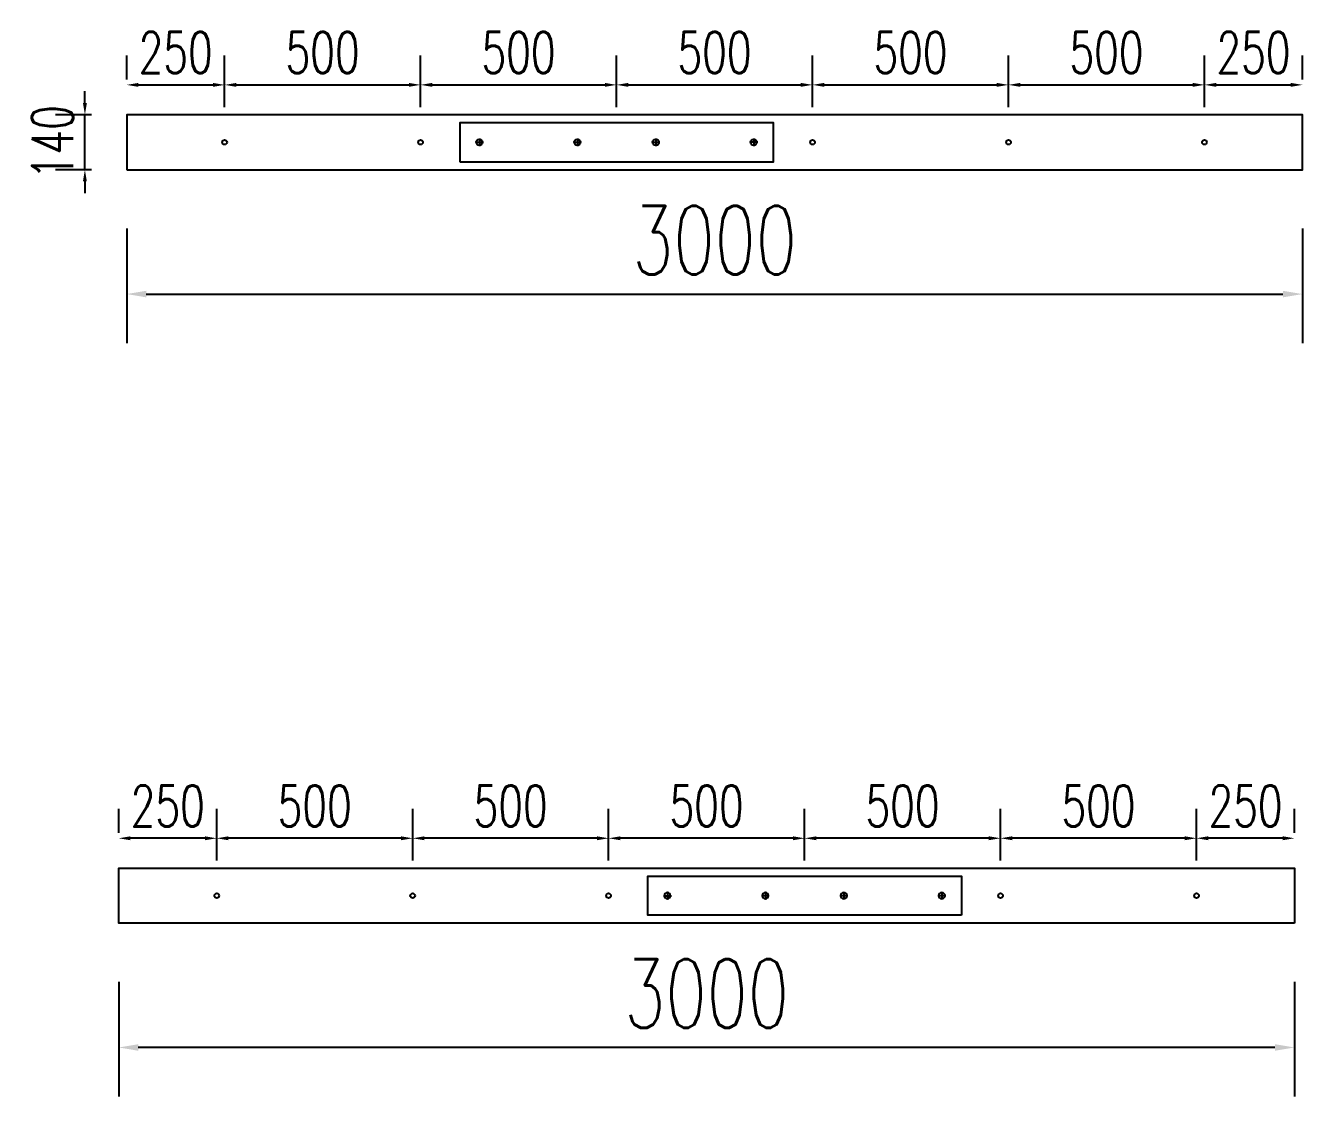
# Model space of a CAD drawing. Header units: millimetres. Extents: x -1546798 to -962116, y 1297493 to 1531173.
# Drawn here: x -1272220 to -1268962, y 1351805 to 1354537 of the extents above; entities that cross this region are included whole.
import ezdxf

# ---------------------------------------------------------------- set-up
doc = ezdxf.new("R2010")
doc.units = ezdxf.units.MM
doc.header["$LTSCALE"] = 10
doc.layers.get('DEFPOINTS').update_dxf_attribs({"linetype": 'CONTINUOUS'})
doc.layers.add('W-STEEL_FRAME钢架', color=3, linetype='CONTINUOUS')
doc.styles.add('STANDARD_T3', font='simplex.shx', dxfattribs={"width": 0.7, "bigfont": 'gbcbig.shx'})
doc.dimstyles.new('W&&30', dxfattribs={"dimtxt": 105, "dimasz": 30, "dimexe": 75, "dimexo": 90, "dimgap": 30, "dimtad": 1, "dimdec": 0, "dimzin": 0, "dimdsep": 46, "dimtxsty": 'STANDARD_T3', "dimcen": 0.09, "dimclrd": 1, "dimclre": 1, "dimclrt": 7, "dimazin": 2, "dimtfac": 1, "dimtdec": 0, "dimtix": 1, "dimtmove": 1, "dimatfit": 3, "dimfxl": 100, "dimtolj": 1, "dimtzin": 0, "dimarcsym": 0})
doc.dimstyles.new('W&&50', dxfattribs={"dimtxt": 175, "dimasz": 50, "dimexe": 125, "dimexo": 150, "dimgap": 50, "dimtad": 1, "dimdec": 0, "dimzin": 0, "dimdsep": 46, "dimtxsty": 'STANDARD_T3', "dimcen": 0.09, "dimclrd": 1, "dimclre": 1, "dimclrt": 7, "dimazin": 2, "dimtfac": 1, "dimtdec": 0, "dimtix": 1, "dimtmove": 2, "dimatfit": 3, "dimfxl": 100, "dimtolj": 1, "dimtzin": 0, "dimarcsym": 0})

# ---------------------------------------------------------------- blocks, each defined once
blk = doc.blocks.new('*D164')
at = {"layer": 'DEFPOINTS', "color": 0, "transparency": 16777216}
for p in [(-1271962, 1354169.4), (-1268962, 1354169.4), (-1268962, 1353852.1)]:
    blk.add_point(p, dxfattribs=at)
at = {"layer": 'W-STEEL_FRAME钢架', "color": 1, "lineweight": -2, "transparency": 16777216}
for p, q in [((-1271962, 1354019.4), (-1271962, 1353727.1)), ((-1268962, 1354019.4), (-1268962, 1353727.1)), ((-1271912, 1353852.1), (-1269012, 1353852.1))]:
    blk.add_line(p, q, dxfattribs=at)
at = {"layer": 'W-STEEL_FRAME钢架', "color": 1, "transparency": 16777216}
for points in [[(-1271912, 1353860.4), (-1271912, 1353843.7), (-1271962, 1353852.1)], [(-1269012, 1353860.4), (-1269012, 1353843.7), (-1268962, 1353852.1)]]:
    blk.add_solid(points, dxfattribs=at)
at = {"layer": 'W-STEEL_FRAME钢架', "color": 7, "transparency": 16777216, "insert": (-1270462, 1353989.6), "char_height": 175, "attachment_point": 5, "style": 'STANDARD_T3'}
blk.add_mtext('\\A1;3000', dxfattribs=at)
blk = doc.blocks.new('*D701')
at = {"layer": 'DEFPOINTS', "color": 0, "transparency": 16777216}
for p in [(-1271712, 1354385.9), (-1271962, 1354309.4), (-1271712, 1354239.4)]:
    blk.add_point(p, dxfattribs=at)
at = {"layer": 'W-STEEL_FRAME钢架', "color": 1, "lineweight": -2, "transparency": 16777216}
for p, q in [((-1271962, 1354399.4), (-1271962, 1354460.9)), ((-1271712, 1354329.4), (-1271712, 1354460.9)), ((-1271932, 1354385.9), (-1271742, 1354385.9))]:
    blk.add_line(p, q, dxfattribs=at)
at = {"layer": 'W-STEEL_FRAME钢架', "color": 1, "transparency": 16777216}
for points in [[(-1271932, 1354390.9), (-1271932, 1354380.9), (-1271962, 1354385.9)], [(-1271742, 1354390.9), (-1271742, 1354380.9), (-1271712, 1354385.9)]]:
    blk.add_solid(points, dxfattribs=at)
at = {"layer": 'W-STEEL_FRAME钢架', "color": 7, "transparency": 16777216, "insert": (-1271837, 1354468.4), "char_height": 105, "attachment_point": 5, "style": 'STANDARD_T3'}
blk.add_mtext('\\A1;250', dxfattribs=at)
blk = doc.blocks.new('*D702')
at = {"layer": 'DEFPOINTS', "color": 0, "transparency": 16777216}
for p in [(-1271212, 1354385.9), (-1271712, 1354239.4), (-1271212, 1354239.4)]:
    blk.add_point(p, dxfattribs=at)
at = {"layer": 'W-STEEL_FRAME钢架', "color": 1, "lineweight": -2, "transparency": 16777216}
for p, q in [((-1271712, 1354329.4), (-1271712, 1354460.9)), ((-1271212, 1354329.4), (-1271212, 1354460.9)), ((-1271682, 1354385.9), (-1271242, 1354385.9))]:
    blk.add_line(p, q, dxfattribs=at)
at = {"layer": 'W-STEEL_FRAME钢架', "color": 1, "transparency": 16777216}
for points in [[(-1271682, 1354390.9), (-1271682, 1354380.9), (-1271712, 1354385.9)], [(-1271242, 1354390.9), (-1271242, 1354380.9), (-1271212, 1354385.9)]]:
    blk.add_solid(points, dxfattribs=at)
at = {"layer": 'W-STEEL_FRAME钢架', "color": 7, "transparency": 16777216, "insert": (-1271462, 1354468.4), "char_height": 105, "attachment_point": 5, "style": 'STANDARD_T3'}
blk.add_mtext('\\A1;500', dxfattribs=at)
blk = doc.blocks.new('BZQK')
at = {"layer": 'W-STEEL_FRAME钢架'}
for p, q in [((-360, 0), (-340, 0)), ((-350, 10), (-350, -10)), ((-110, 0), (-90, 0)), ((-100, 10), (-100, -10)), ((90, 0), (110, 0)), ((100, 10), (100, -10)), ((360, 0), (340, 0)), ((350, 10), (350, -10))]:
    blk.add_line(p, q, dxfattribs=at)
blk.add_lwpolyline([(-400, -50), (400, -50), (400, 50), (-400, 50)], close=True, dxfattribs=at)
for centre in [(-350, 0), (-100, 0), (100, 0), (350, 0)]:
    blk.add_circle(centre, 8, dxfattribs=at)
blk = doc.blocks.new('*D703')
at = {"layer": 'DEFPOINTS', "color": 0, "transparency": 16777216}
for p in [(-1270712, 1354385.9), (-1271212, 1354239.4), (-1270712, 1354239.4)]:
    blk.add_point(p, dxfattribs=at)
at = {"layer": 'W-STEEL_FRAME钢架', "color": 1, "lineweight": -2, "transparency": 16777216}
for p, q in [((-1271212, 1354329.4), (-1271212, 1354460.9)), ((-1270712, 1354329.4), (-1270712, 1354460.9)), ((-1271182, 1354385.9), (-1270742, 1354385.9))]:
    blk.add_line(p, q, dxfattribs=at)
at = {"layer": 'W-STEEL_FRAME钢架', "color": 1, "transparency": 16777216}
for points in [[(-1271182, 1354390.9), (-1271182, 1354380.9), (-1271212, 1354385.9)], [(-1270742, 1354390.9), (-1270742, 1354380.9), (-1270712, 1354385.9)]]:
    blk.add_solid(points, dxfattribs=at)
at = {"layer": 'W-STEEL_FRAME钢架', "color": 7, "transparency": 16777216, "insert": (-1270962, 1354468.4), "char_height": 105, "attachment_point": 5, "style": 'STANDARD_T3'}
blk.add_mtext('\\A1;500', dxfattribs=at)
blk = doc.blocks.new('*D704')
at = {"layer": 'DEFPOINTS', "color": 0, "transparency": 16777216}
for p in [(-1270212, 1354385.9), (-1270712, 1354239.4), (-1270212, 1354239.4)]:
    blk.add_point(p, dxfattribs=at)
at = {"layer": 'W-STEEL_FRAME钢架', "color": 1, "lineweight": -2, "transparency": 16777216}
for p, q in [((-1270712, 1354329.4), (-1270712, 1354460.9)), ((-1270212, 1354329.4), (-1270212, 1354460.9)), ((-1270682, 1354385.9), (-1270242, 1354385.9))]:
    blk.add_line(p, q, dxfattribs=at)
at = {"layer": 'W-STEEL_FRAME钢架', "color": 1, "transparency": 16777216}
for points in [[(-1270682, 1354390.9), (-1270682, 1354380.9), (-1270712, 1354385.9)], [(-1270242, 1354390.9), (-1270242, 1354380.9), (-1270212, 1354385.9)]]:
    blk.add_solid(points, dxfattribs=at)
at = {"layer": 'W-STEEL_FRAME钢架', "color": 7, "transparency": 16777216, "insert": (-1270462, 1354468.4), "char_height": 105, "attachment_point": 5, "style": 'STANDARD_T3'}
blk.add_mtext('\\A1;500', dxfattribs=at)
blk = doc.blocks.new('*D705')
at = {"layer": 'DEFPOINTS', "color": 0, "transparency": 16777216}
for p in [(-1269712, 1354385.9), (-1270212, 1354239.4), (-1269712, 1354239.4)]:
    blk.add_point(p, dxfattribs=at)
at = {"layer": 'W-STEEL_FRAME钢架', "color": 1, "lineweight": -2, "transparency": 16777216}
for p, q in [((-1270212, 1354329.4), (-1270212, 1354460.9)), ((-1269712, 1354329.4), (-1269712, 1354460.9)), ((-1270182, 1354385.9), (-1269742, 1354385.9))]:
    blk.add_line(p, q, dxfattribs=at)
at = {"layer": 'W-STEEL_FRAME钢架', "color": 1, "transparency": 16777216}
for points in [[(-1270182, 1354390.9), (-1270182, 1354380.9), (-1270212, 1354385.9)], [(-1269742, 1354390.9), (-1269742, 1354380.9), (-1269712, 1354385.9)]]:
    blk.add_solid(points, dxfattribs=at)
at = {"layer": 'W-STEEL_FRAME钢架', "color": 7, "transparency": 16777216, "insert": (-1269962, 1354468.4), "char_height": 105, "attachment_point": 5, "style": 'STANDARD_T3'}
blk.add_mtext('\\A1;500', dxfattribs=at)
blk = doc.blocks.new('*D706')
at = {"layer": 'DEFPOINTS', "color": 0, "transparency": 16777216}
for p in [(-1269212, 1354385.9), (-1269712, 1354239.4), (-1269212, 1354239.4)]:
    blk.add_point(p, dxfattribs=at)
at = {"layer": 'W-STEEL_FRAME钢架', "color": 1, "lineweight": -2, "transparency": 16777216}
for p, q in [((-1269712, 1354329.4), (-1269712, 1354460.9)), ((-1269212, 1354329.4), (-1269212, 1354460.9)), ((-1269682, 1354385.9), (-1269242, 1354385.9))]:
    blk.add_line(p, q, dxfattribs=at)
at = {"layer": 'W-STEEL_FRAME钢架', "color": 1, "transparency": 16777216}
for points in [[(-1269682, 1354390.9), (-1269682, 1354380.9), (-1269712, 1354385.9)], [(-1269242, 1354390.9), (-1269242, 1354380.9), (-1269212, 1354385.9)]]:
    blk.add_solid(points, dxfattribs=at)
at = {"layer": 'W-STEEL_FRAME钢架', "color": 7, "transparency": 16777216, "insert": (-1269462, 1354468.4), "char_height": 105, "attachment_point": 5, "style": 'STANDARD_T3'}
blk.add_mtext('\\A1;500', dxfattribs=at)
blk = doc.blocks.new('*D707')
at = {"layer": 'DEFPOINTS', "color": 0, "transparency": 16777216}
for p in [(-1268962, 1354385.9), (-1268962, 1354309.4), (-1269212, 1354239.4)]:
    blk.add_point(p, dxfattribs=at)
at = {"layer": 'W-STEEL_FRAME钢架', "color": 1, "lineweight": -2, "transparency": 16777216}
for p, q in [((-1269212, 1354329.4), (-1269212, 1354460.9)), ((-1268962, 1354399.4), (-1268962, 1354460.9)), ((-1269182, 1354385.9), (-1268992, 1354385.9))]:
    blk.add_line(p, q, dxfattribs=at)
at = {"layer": 'W-STEEL_FRAME钢架', "color": 1, "transparency": 16777216}
for points in [[(-1269182, 1354390.9), (-1269182, 1354380.9), (-1269212, 1354385.9)], [(-1268992, 1354390.9), (-1268992, 1354380.9), (-1268962, 1354385.9)]]:
    blk.add_solid(points, dxfattribs=at)
at = {"layer": 'W-STEEL_FRAME钢架', "color": 7, "transparency": 16777216, "insert": (-1269087, 1354468.4), "char_height": 105, "attachment_point": 5, "style": 'STANDARD_T3'}
blk.add_mtext('\\A1;250', dxfattribs=at)
blk = doc.blocks.new('*D711')
at = {"layer": 'DEFPOINTS', "color": 0, "transparency": 16777216}
for p in [(-1271982.3, 1352247), (-1268982.3, 1352247), (-1271982.3, 1351929.7)]:
    blk.add_point(p, dxfattribs=at)
at = {"layer": 'W-STEEL_FRAME钢架', "color": 1, "lineweight": -2, "transparency": 16777216}
for p, q in [((-1271982.3, 1352097), (-1271982.3, 1351804.7)), ((-1268982.3, 1352097), (-1268982.3, 1351804.7)), ((-1269032.3, 1351929.7), (-1271932.3, 1351929.7))]:
    blk.add_line(p, q, dxfattribs=at)
at = {"layer": 'W-STEEL_FRAME钢架', "color": 1, "transparency": 16777216}
for points in [[(-1271932.3, 1351938), (-1271932.3, 1351921.3), (-1271982.3, 1351929.7)], [(-1269032.3, 1351938), (-1269032.3, 1351921.3), (-1268982.3, 1351929.7)]]:
    blk.add_solid(points, dxfattribs=at)
at = {"layer": 'W-STEEL_FRAME钢架', "color": 7, "transparency": 16777216, "insert": (-1270482.3, 1352067.2), "char_height": 175, "attachment_point": 5, "style": 'STANDARD_T3'}
blk.add_mtext('\\A1;3000', dxfattribs=at)
blk = doc.blocks.new('*D709')
at = {"layer": 'DEFPOINTS', "color": 0, "transparency": 16777216}
for p in [(-1269232.3, 1352463.5), (-1268982.3, 1352387), (-1269232.3, 1352317)]:
    blk.add_point(p, dxfattribs=at)
at = {"layer": 'W-STEEL_FRAME钢架', "color": 1, "lineweight": -2, "transparency": 16777216}
for p, q in [((-1269232.3, 1352407), (-1269232.3, 1352538.5)), ((-1268982.3, 1352477), (-1268982.3, 1352538.5)), ((-1269012.3, 1352463.5), (-1269202.3, 1352463.5))]:
    blk.add_line(p, q, dxfattribs=at)
at = {"layer": 'W-STEEL_FRAME钢架', "color": 1, "transparency": 16777216}
for points in [[(-1269202.3, 1352468.5), (-1269202.3, 1352458.5), (-1269232.3, 1352463.5)], [(-1269012.3, 1352468.5), (-1269012.3, 1352458.5), (-1268982.3, 1352463.5)]]:
    blk.add_solid(points, dxfattribs=at)
at = {"layer": 'W-STEEL_FRAME钢架', "color": 7, "transparency": 16777216, "insert": (-1269107.3, 1352546), "char_height": 105, "attachment_point": 5, "style": 'STANDARD_T3'}
blk.add_mtext('\\A1;250', dxfattribs=at)
blk = doc.blocks.new('*D710')
at = {"layer": 'DEFPOINTS', "color": 0, "transparency": 16777216}
for p in [(-1269732.3, 1352463.5), (-1269732.3, 1352317), (-1269232.3, 1352317)]:
    blk.add_point(p, dxfattribs=at)
at = {"layer": 'W-STEEL_FRAME钢架', "color": 1, "lineweight": -2, "transparency": 16777216}
for p, q in [((-1269732.3, 1352407), (-1269732.3, 1352538.5)), ((-1269232.3, 1352407), (-1269232.3, 1352538.5)), ((-1269262.3, 1352463.5), (-1269702.3, 1352463.5))]:
    blk.add_line(p, q, dxfattribs=at)
at = {"layer": 'W-STEEL_FRAME钢架', "color": 1, "transparency": 16777216}
for points in [[(-1269702.3, 1352468.5), (-1269702.3, 1352458.5), (-1269732.3, 1352463.5)], [(-1269262.3, 1352468.5), (-1269262.3, 1352458.5), (-1269232.3, 1352463.5)]]:
    blk.add_solid(points, dxfattribs=at)
at = {"layer": 'W-STEEL_FRAME钢架', "color": 7, "transparency": 16777216, "insert": (-1269482.3, 1352546), "char_height": 105, "attachment_point": 5, "style": 'STANDARD_T3'}
blk.add_mtext('\\A1;500', dxfattribs=at)
blk = doc.blocks.new('*D708')
at = {"layer": 'DEFPOINTS', "color": 0, "transparency": 16777216}
for p in [(-1270232.3, 1352463.5), (-1270232.3, 1352317), (-1269732.3, 1352317)]:
    blk.add_point(p, dxfattribs=at)
at = {"layer": 'W-STEEL_FRAME钢架', "color": 1, "lineweight": -2, "transparency": 16777216}
for p, q in [((-1270232.3, 1352407), (-1270232.3, 1352538.5)), ((-1269732.3, 1352407), (-1269732.3, 1352538.5)), ((-1269762.3, 1352463.5), (-1270202.3, 1352463.5))]:
    blk.add_line(p, q, dxfattribs=at)
at = {"layer": 'W-STEEL_FRAME钢架', "color": 1, "transparency": 16777216}
for points in [[(-1270202.3, 1352468.5), (-1270202.3, 1352458.5), (-1270232.3, 1352463.5)], [(-1269762.3, 1352468.5), (-1269762.3, 1352458.5), (-1269732.3, 1352463.5)]]:
    blk.add_solid(points, dxfattribs=at)
at = {"layer": 'W-STEEL_FRAME钢架', "color": 7, "transparency": 16777216, "insert": (-1269982.3, 1352546), "char_height": 105, "attachment_point": 5, "style": 'STANDARD_T3'}
blk.add_mtext('\\A1;500', dxfattribs=at)
blk = doc.blocks.new('*D712')
at = {"layer": 'DEFPOINTS', "color": 0, "transparency": 16777216}
for p in [(-1270732.3, 1352463.5), (-1270732.3, 1352317), (-1270232.3, 1352317)]:
    blk.add_point(p, dxfattribs=at)
at = {"layer": 'W-STEEL_FRAME钢架', "color": 1, "lineweight": -2, "transparency": 16777216}
for p, q in [((-1270732.3, 1352407), (-1270732.3, 1352538.5)), ((-1270232.3, 1352407), (-1270232.3, 1352538.5)), ((-1270262.3, 1352463.5), (-1270702.3, 1352463.5))]:
    blk.add_line(p, q, dxfattribs=at)
at = {"layer": 'W-STEEL_FRAME钢架', "color": 1, "transparency": 16777216}
for points in [[(-1270702.3, 1352468.5), (-1270702.3, 1352458.5), (-1270732.3, 1352463.5)], [(-1270262.3, 1352468.5), (-1270262.3, 1352458.5), (-1270232.3, 1352463.5)]]:
    blk.add_solid(points, dxfattribs=at)
at = {"layer": 'W-STEEL_FRAME钢架', "color": 7, "transparency": 16777216, "insert": (-1270482.3, 1352546), "char_height": 105, "attachment_point": 5, "style": 'STANDARD_T3'}
blk.add_mtext('\\A1;500', dxfattribs=at)
blk = doc.blocks.new('*D713')
at = {"layer": 'DEFPOINTS', "color": 0, "transparency": 16777216}
for p in [(-1271232.3, 1352463.5), (-1271232.3, 1352317), (-1270732.3, 1352317)]:
    blk.add_point(p, dxfattribs=at)
at = {"layer": 'W-STEEL_FRAME钢架', "color": 1, "lineweight": -2, "transparency": 16777216}
for p, q in [((-1271232.3, 1352407), (-1271232.3, 1352538.5)), ((-1270732.3, 1352407), (-1270732.3, 1352538.5)), ((-1270762.3, 1352463.5), (-1271202.3, 1352463.5))]:
    blk.add_line(p, q, dxfattribs=at)
at = {"layer": 'W-STEEL_FRAME钢架', "color": 1, "transparency": 16777216}
for points in [[(-1271202.3, 1352468.5), (-1271202.3, 1352458.5), (-1271232.3, 1352463.5)], [(-1270762.3, 1352468.5), (-1270762.3, 1352458.5), (-1270732.3, 1352463.5)]]:
    blk.add_solid(points, dxfattribs=at)
at = {"layer": 'W-STEEL_FRAME钢架', "color": 7, "transparency": 16777216, "insert": (-1270982.3, 1352546), "char_height": 105, "attachment_point": 5, "style": 'STANDARD_T3'}
blk.add_mtext('\\A1;500', dxfattribs=at)
blk = doc.blocks.new('*D714')
at = {"layer": 'DEFPOINTS', "color": 0, "transparency": 16777216}
for p in [(-1271732.3, 1352463.5), (-1271732.3, 1352317), (-1271232.3, 1352317)]:
    blk.add_point(p, dxfattribs=at)
at = {"layer": 'W-STEEL_FRAME钢架', "color": 1, "lineweight": -2, "transparency": 16777216}
for p, q in [((-1271732.3, 1352407), (-1271732.3, 1352538.5)), ((-1271232.3, 1352407), (-1271232.3, 1352538.5)), ((-1271262.3, 1352463.5), (-1271702.3, 1352463.5))]:
    blk.add_line(p, q, dxfattribs=at)
at = {"layer": 'W-STEEL_FRAME钢架', "color": 1, "transparency": 16777216}
for points in [[(-1271702.3, 1352468.5), (-1271702.3, 1352458.5), (-1271732.3, 1352463.5)], [(-1271262.3, 1352468.5), (-1271262.3, 1352458.5), (-1271232.3, 1352463.5)]]:
    blk.add_solid(points, dxfattribs=at)
at = {"layer": 'W-STEEL_FRAME钢架', "color": 7, "transparency": 16777216, "insert": (-1271482.3, 1352546), "char_height": 105, "attachment_point": 5, "style": 'STANDARD_T3'}
blk.add_mtext('\\A1;500', dxfattribs=at)
blk = doc.blocks.new('*D715')
at = {"layer": 'DEFPOINTS', "color": 0, "transparency": 16777216}
for p in [(-1271982.3, 1352463.5), (-1271982.3, 1352387), (-1271732.3, 1352317)]:
    blk.add_point(p, dxfattribs=at)
at = {"layer": 'W-STEEL_FRAME钢架', "color": 1, "lineweight": -2, "transparency": 16777216}
for p, q in [((-1271982.3, 1352477), (-1271982.3, 1352538.5)), ((-1271732.3, 1352407), (-1271732.3, 1352538.5)), ((-1271762.3, 1352463.5), (-1271952.3, 1352463.5))]:
    blk.add_line(p, q, dxfattribs=at)
at = {"layer": 'W-STEEL_FRAME钢架', "color": 1, "transparency": 16777216}
for points in [[(-1271952.3, 1352468.5), (-1271952.3, 1352458.5), (-1271982.3, 1352463.5)], [(-1271762.3, 1352468.5), (-1271762.3, 1352458.5), (-1271732.3, 1352463.5)]]:
    blk.add_solid(points, dxfattribs=at)
at = {"layer": 'W-STEEL_FRAME钢架', "color": 7, "transparency": 16777216, "insert": (-1271857.3, 1352546), "char_height": 105, "attachment_point": 5, "style": 'STANDARD_T3'}
blk.add_mtext('\\A1;250', dxfattribs=at)
blk = doc.blocks.new('*D716')
at = {"layer": 'DEFPOINTS', "color": 0, "transparency": 16777216}
for p in [(-1272068.6, 1354309.4), (-1271962, 1354309.4), (-1271962, 1354169.4)]:
    blk.add_point(p, dxfattribs=at)
at = {"layer": 'W-STEEL_FRAME钢架', "color": 1, "lineweight": -2, "transparency": 16777216}
for p, q in [((-1272068.6, 1354339.4), (-1272068.6, 1354369.4)), ((-1272052, 1354309.4), (-1272143.6, 1354309.4)), ((-1272068.6, 1354169.4), (-1272068.6, 1354309.4)), ((-1272052, 1354169.4), (-1272143.6, 1354169.4)), ((-1272068.6, 1354139.4), (-1272068.6, 1354109.4))]:
    blk.add_line(p, q, dxfattribs=at)
at = {"layer": 'W-STEEL_FRAME钢架', "color": 1, "transparency": 16777216}
for points in [[(-1272073.6, 1354339.4), (-1272063.6, 1354339.4), (-1272068.6, 1354309.4)], [(-1272073.6, 1354139.4), (-1272063.6, 1354139.4), (-1272068.6, 1354169.4)]]:
    blk.add_solid(points, dxfattribs=at)
at = {"layer": 'W-STEEL_FRAME钢架', "color": 7, "transparency": 16777216, "insert": (-1272151.1, 1354239.4), "char_height": 105, "attachment_point": 5, "rotation": 90, "style": 'STANDARD_T3'}
blk.add_mtext('\\A1;140', dxfattribs=at)

msp = doc.modelspace()

# ---------------------------------------------------------------- linework, layer by layer
at = {"layer": 'W-STEEL_FRAME钢架'}
for points in [[(-1271962, 1354169.4), (-1268962, 1354169.4), (-1268962, 1354309.4), (-1271962, 1354309.4)], [(-1268982.3, 1352247), (-1271982.3, 1352247), (-1271982.3, 1352387), (-1268982.3, 1352387)]]:
    msp.add_lwpolyline(points, close=True, dxfattribs=at)
for centre in [(-1271712, 1354239.4), (-1271212, 1354239.4), (-1270212, 1354239.4), (-1269712, 1354239.4), (-1269212, 1354239.4), (-1271732.3, 1352317), (-1271232.3, 1352317), (-1270732.3, 1352317), (-1269732.3, 1352317), (-1269232.3, 1352317)]:
    msp.add_circle(centre, 6, dxfattribs=at)

# ---------------------------------------------------------------- block references
msp.add_blockref('BZQK', (-1270712, 1354239.4), dxfattribs=at)
at = {"layer": 'W-STEEL_FRAME钢架', "xscale": -1}
msp.add_blockref('BZQK', (-1270232.3, 1352317), dxfattribs=at)

# ---------------------------------------------------------------- dimensions: what is measured, and where the dimension line sits
at = {"layer": 'W-STEEL_FRAME钢架'}
for base, p1, p2, dimstyle, picture, middle in [((-1271712, 1354385.9), (-1271962, 1354309.4), (-1271712, 1354239.4), 'W&&30', '*D701', (-1271837, 1354468.4)), ((-1271212, 1354385.9), (-1271712, 1354239.4), (-1271212, 1354239.4), 'W&&30', '*D702', (-1271462, 1354468.4)), ((-1270712, 1354385.9), (-1271212, 1354239.4), (-1270712, 1354239.4), 'W&&30', '*D703', (-1270962, 1354468.4)), ((-1270212, 1354385.9), (-1270712, 1354239.4), (-1270212, 1354239.4), 'W&&30', '*D704', (-1270462, 1354468.4)), ((-1269712, 1354385.9), (-1270212, 1354239.4), (-1269712, 1354239.4), 'W&&30', '*D705', (-1269962, 1354468.4)), ((-1269212, 1354385.9), (-1269712, 1354239.4), (-1269212, 1354239.4), 'W&&30', '*D706', (-1269462, 1354468.4)), ((-1268962, 1354385.9), (-1269212, 1354239.4), (-1268962, 1354309.4), 'W&&30', '*D707', (-1269087, 1354468.4)), ((-1268962, 1353852.1), (-1271962, 1354169.4), (-1268962, 1354169.4), 'W&&50', '*D164', (-1270462, 1353989.6))]:
    dim = msp.add_linear_dim(base=base, p1=p1, p2=p2, dimstyle=dimstyle, dxfattribs=at)
    dim.commit()
    dim.dimension.update_dxf_attribs({"geometry": picture, "text_midpoint": middle})
for base, p1, p2, angle, dimstyle, picture, middle in [((-1272068.6, 1354309.4), (-1271962, 1354169.4), (-1271962, 1354309.4), 90, 'W&&30', '*D716', (-1272151.1, 1354239.4)), ((-1271982.3, 1352463.5), (-1271732.3, 1352317), (-1271982.3, 1352387), 180, 'W&&30', '*D715', (-1271857.3, 1352546)), ((-1271732.3, 1352463.5), (-1271232.3, 1352317), (-1271732.3, 1352317), 180, 'W&&30', '*D714', (-1271482.3, 1352546)), ((-1271232.3, 1352463.5), (-1270732.3, 1352317), (-1271232.3, 1352317), 180, 'W&&30', '*D713', (-1270982.3, 1352546)), ((-1270732.3, 1352463.5), (-1270232.3, 1352317), (-1270732.3, 1352317), 180, 'W&&30', '*D712', (-1270482.3, 1352546)), ((-1270232.3, 1352463.5), (-1269732.3, 1352317), (-1270232.3, 1352317), 180, 'W&&30', '*D708', (-1269982.3, 1352546)), ((-1269732.3, 1352463.5), (-1269232.3, 1352317), (-1269732.3, 1352317), 180, 'W&&30', '*D710', (-1269482.3, 1352546)), ((-1269232.3, 1352463.5), (-1268982.3, 1352387), (-1269232.3, 1352317), 180, 'W&&30', '*D709', (-1269107.3, 1352546)), ((-1271982.3, 1351929.7), (-1268982.3, 1352247), (-1271982.3, 1352247), 180, 'W&&50', '*D711', (-1270482.3, 1352067.2))]:
    dim = msp.add_linear_dim(base=base, p1=p1, p2=p2, angle=angle, dimstyle=dimstyle, dxfattribs=at)
    dim.commit()
    dim.dimension.update_dxf_attribs({"geometry": picture, "text_midpoint": middle})

doc.saveas('drawing.dxf')
